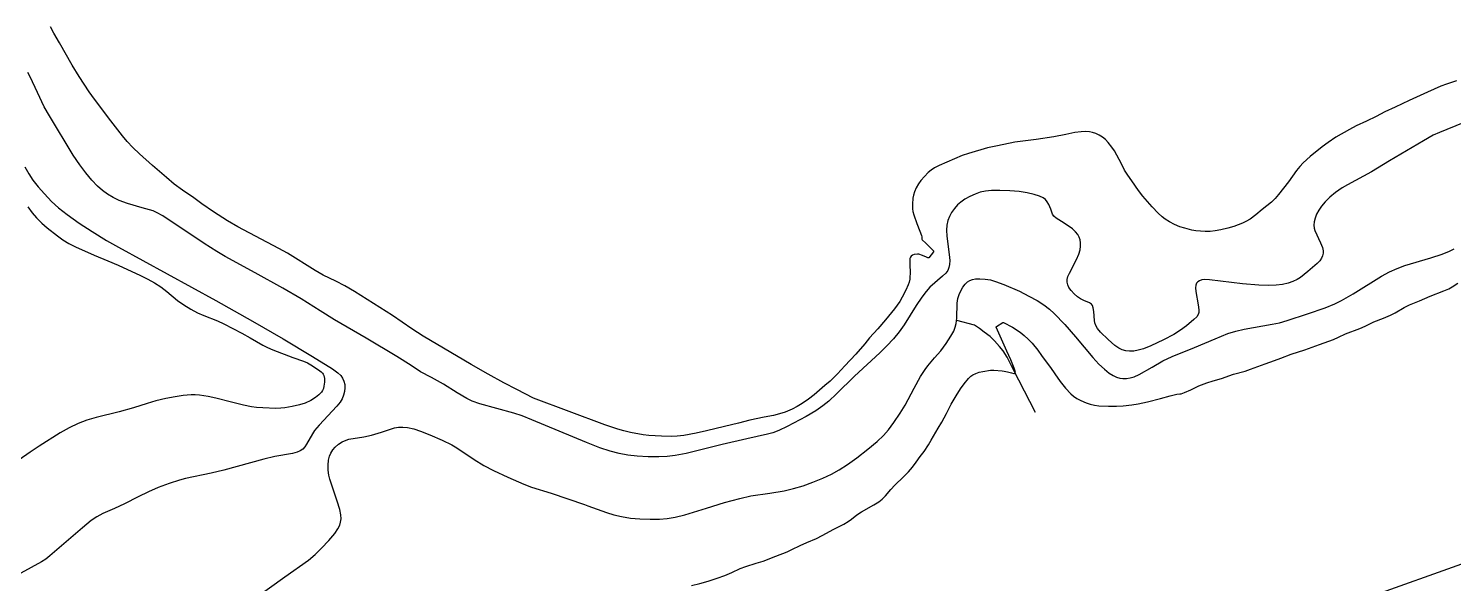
# Model space of a CAD drawing. Header units: metres. Extents: x 179542 to 181820, y 303170 to 305948.
# Drawn here: x 179913 to 180583, y 305102 to 305363 of the extents above; entities that cross this region are included whole.
import ezdxf

# ---------------------------------------------------------------- set-up
doc = ezdxf.new("R2010")
doc.units = ezdxf.units.M
doc.header["$MEASUREMENT"] = 0
for name, color, linetype in [('E0022112', 5, 'CONTINUOUS'), ('E0032111', 5, 'CONTINUOUS'), ('F0017111', 30, 'CONTINUOUS')]:
    doc.layers.add(name, color=color, linetype=linetype)

msp = doc.modelspace()

# ---------------------------------------------------------------- linework, layer by layer
at = {"layer": 'E0022112', "flags": 128}
msp.add_lwpolyline([(180386.175, 305182.469), (180378.375, 305197.547), (180374.959, 305204.363), (180372.846, 305208.468), (180371.045, 305211.382), (180369.329, 305213.472), (180366.988, 305216.145), (180364.962, 305218.076), (180362.185, 305220.218), (180359.876, 305221.891), (180357.576, 305223.384), (180349.341, 305225.705)], dxfattribs=at)
at = {"layer": 'E0032111', "flags": 128}
for points in [[(180587.164, 305318.499), (180576.06, 305313.952), (180573.037, 305312.593), (180568.499, 305310.039), (180552.481, 305300.534), (180544.114, 305295.494), (180532.873, 305289.383), (180530.313, 305287.842), (180527.233, 305285.688), (180524.515, 305283.469), (180522.289, 305281.339), (180520.611, 305279.383), (180519.295, 305277.449), (180518.267, 305275.541), (180517.539, 305273.702), (180517.114, 305271.969), (180516.995, 305270.459), (180517.167, 305268.998), (180517.515, 305267.835), (180520.106, 305262.172), (180521.007, 305259.921), (180521.37, 305258.384), (180521.376, 305257.175), (180521.118, 305256.017), (180520.616, 305254.852), (180519.838, 305253.692), (180518.499, 305252.382), (180514.136, 305248.654), (180510.683, 305245.876), (180509.172, 305244.862), (180507.163, 305243.872), (180504.9, 305243.114), (180502.25, 305242.533), (180499.264, 305242.162), (180495.802, 305242.034), (180491.166, 305242.217), (180483.486, 305242.919), (180467.964, 305244.746), (180465.779, 305244.832), (180464.354, 305244.648), (180463.231, 305244.291), (180462.424, 305243.791), (180461.908, 305243.137), (180461.584, 305242.243), (180461.429, 305241), (180461.516, 305239.251), (180462.695, 305233.009), (180462.999, 305230.649), (180462.91, 305229.375), (180462.581, 305228.377), (180461.948, 305227.395), (180460.623, 305226.032), (180457.217, 305223.182), (180454.287, 305221.032), (180451.214, 305219.118), (180446.32, 305216.573), (180440.425, 305213.78), (180436.897, 305212.362), (180434.414, 305211.639), (180432.367, 305211.307), (180430.434, 305211.253), (180428.607, 305211.452), (180426.94, 305211.902), (180425.343, 305212.652), (180423.485, 305213.95), (180420.333, 305216.759), (180416.838, 305220.16), (180415.354, 305221.905), (180414.569, 305223.212), (180414.08, 305224.466), (180413.888, 305225.572), (180413.643, 305229.816), (180413.397, 305231.535), (180413.002, 305232.597), (180412.463, 305233.329), (180411.622, 305233.942), (180408.95, 305235.036), (180407.406, 305235.745), (180406.011, 305236.724), (180404.438, 305238.145), (180402.967, 305239.748), (180401.938, 305241.2), (180401.359, 305242.447), (180401.099, 305243.622), (180401.104, 305244.819), (180401.448, 305246.225), (180402.155, 305247.827), (180405.45, 305254.279), (180406.56, 305256.828), (180407.142, 305258.788), (180407.415, 305260.542), (180407.442, 305262.077), (180407.234, 305263.446), (180406.786, 305264.715), (180406.084, 305265.929), (180405.034, 305267.223), (180403.589, 305268.621), (180401.652, 305270.075), (180398.374, 305272.08), (180395.923, 305273.641), (180394.883, 305274.573), (180394.222, 305275.583), (180393.365, 305277.893), (180392.507, 305280.102), (180391.748, 305281.42), (180390.903, 305282.377), (180389.788, 305283.175), (180388.124, 305283.943), (180385.599, 305284.745), (180382.269, 305285.534), (180378.627, 305286.144), (180374.242, 305286.535), (180369.49, 305286.728), (180365.62, 305286.678), (180362.716, 305286.376), (180360.233, 305285.832), (180357.84, 305285.019), (180355.342, 305283.877), (180352.966, 305282.551), (180351.083, 305281.259), (180349.59, 305279.913), (180348.169, 305278.243), (180346.83, 305276.31), (180345.784, 305274.393), (180345.085, 305272.511), (180344.654, 305270.429), (180344.449, 305268.062), (180344.534, 305265.22), (180345.671, 305256.541), (180345.916, 305253.76), (180345.867, 305251.889), (180345.566, 305250.439), (180345.014, 305249.177), (180344.058, 305247.907), (180342.579, 305246.495), (180336.633, 305241.256), (180334.802, 305239.312), (180332.79, 305236.608), (180330.156, 305232.621), (180324.6, 305223.601), (180322.222, 305220.287), (180319.555, 305217.018), (180316.459, 305213.658), (180313.157, 305210.485), (180301.146, 305199.49), (180292.774, 305191.151), (180289.152, 305187.723), (180286.361, 305185.509), (180283.084, 305183.284), (180278.437, 305180.563), (180269.559, 305175.855), (180265.72, 305174.004), (180262.824, 305172.908), (180260.364, 305172.242), (180250.616, 305170.112), (180239.017, 305167.433), (180222.046, 305163.257), (180217.001, 305162.247), (180213.231, 305161.769), (180209.334, 305161.575), (180204.246, 305161.627), (180199.06, 305161.893), (180194.737, 305162.376), (180190.717, 305163.153), (180186.365, 305164.301), (180181.59, 305165.869), (180175.229, 305168.297), (180149.642, 305179.048), (180145.046, 305180.793), (180141.102, 305182.057), (180125.16, 305186.57), (180121.598, 305187.759), (180119.026, 305188.957), (180114.554, 305191.694), (180108.136, 305195.698), (180102.503, 305198.833), (180097.365, 305201.596), (180092.917, 305204.439), (180086.182, 305208.801), (180071.794, 305217.298), (180056.848, 305225.983), (180050.113, 305230.167), (180041.182, 305235.831), (180032.642, 305240.807), (180019.632, 305248.001), (180005.574, 305255.691), (180001.654, 305258.021), (179995.741, 305261.82), (179976.238, 305274.725), (179973.335, 305276.381), (179971.742, 305277.047), (179966.633, 305278.58), (179959.594, 305280.619), (179955.809, 305281.997), (179952.898, 305283.367), (179950.349, 305284.872), (179947.967, 305286.606), (179945.601, 305288.727), (179942.964, 305291.529), (179940.07, 305294.97), (179937.268, 305298.684), (179934.219, 305303.296), (179922.95, 305321.675), (179920.527, 305326.014), (179917.358, 305332.629), (179913.918, 305339.98), (179912.783, 305342.116)], [(179911.455, 305297.707), (179913.267, 305294.533), (179915.261, 305291.549), (179917.682, 305288.423), (179920.664, 305285.032), (179924.04, 305281.561), (179927.304, 305278.576), (179931.312, 305275.437), (179937.035, 305271.353), (179943.097, 305267.34), (179949.874, 305263.168), (179955.394, 305260.038), (180001.236, 305235.042), (180018.467, 305225.375), (180032.758, 305217.031), (180046.592, 305208.664), (180055.902, 305202.865), (180058.548, 305201.006), (180059.893, 305199.742), (180060.743, 305198.516), (180061.347, 305197.098), (180061.72, 305195.562), (180061.806, 305194.02), (180061.601, 305192.357), (180061.146, 305190.585), (180060.469, 305188.921), (180059.523, 305187.362), (180058.009, 305185.465), (180049.697, 305176.43), (180047.559, 305173.966), (180046.508, 305172.453), (180043.799, 305167.507), (180043.012, 305166.26), (180042.018, 305165.215), (180040.862, 305164.435), (180039.428, 305163.814), (180037.199, 305163.255), (180028.82, 305161.739), (180023.717, 305160.452), (180004.983, 305155.413), (179999.016, 305154.018), (179986.991, 305151.496), (179984.052, 305150.725), (179979.214, 305149.116), (179974.15, 305147.196), (179969.555, 305145.198), (179964.658, 305142.771), (179958.303, 305139.51), (179953.49, 305137.331), (179948.136, 305134.989), (179945.336, 305133.474), (179942.625, 305131.653), (179938.465, 305128.305), (179923.156, 305115.113), (179921.261, 305113.641), (179919.272, 305112.374), (179909.523, 305106.97)], [(180012.027, 305089.769), (180033.624, 305105.213), (180044.69, 305113.166), (180047.767, 305115.744), (180050.852, 305118.743), (180054.232, 305122.406), (180056.995, 305125.683), (180058.555, 305127.894), (180059.368, 305129.524), (180059.81, 305130.983), (180059.972, 305132.506), (180059.858, 305134.346), (180059.357, 305136.854), (180058.18, 305140.86), (180054.728, 305151.191), (180054.238, 305153.088), (180053.95, 305155.307), (180053.924, 305157.762), (180054.11, 305160.101), (180054.507, 305161.857), (180055.159, 305163.399), (180056.06, 305164.84), (180057.252, 305166.199), (180058.81, 305167.522), (180060.571, 305168.677), (180062.325, 305169.5), (180063.698, 305169.902), (180070.771, 305171.053), (180074.304, 305171.794), (180078.938, 305173.228), (180085.03, 305175.2), (180087.024, 305175.563), (180088.95, 305175.594), (180091.277, 305175.329), (180094.121, 305174.721), (180097.378, 305173.724), (180101.727, 305172.017), (180107.417, 305169.507), (180112.058, 305167.242), (180114.349, 305165.914), (180122.586, 305160.366), (180127.016, 305157.6), (180131.538, 305155.213), (180138.378, 305152.052), (180145.933, 305148.78), (180149.394, 305147.441), (180158.761, 305144.523), (180174.363, 305139.29), (180175.907, 305138.687), (180184.64, 305135.415), (180188.065, 305134.345), (180191.733, 305133.554), (180195.962, 305132.878), (180200.321, 305132.455), (180205.154, 305132.283), (180209.627, 305132.331), (180213.255, 305132.633), (180216.916, 305133.276), (180221.486, 305134.445), (180231.638, 305137.589), (180240.158, 305140.128), (180247.368, 305142.051), (180252.557, 305143.266), (180261.383, 305144.609), (180268.118, 305145.692), (180272.586, 305146.733), (180277.016, 305148.054), (180281.643, 305149.702), (180286.297, 305151.597), (180290.422, 305153.506), (180294.028, 305155.474), (180297.956, 305157.98), (180302.347, 305161.118), (180307.51, 305165.16), (180311.89, 305168.836), (180314.846, 305171.662), (180317.22, 305174.354), (180319.696, 305177.667), (180322.645, 305182.072), (180325.009, 305185.928), (180329.202, 305193.806), (180332.28, 305199.388), (180334.326, 305202.687), (180335.639, 305204.415), (180338.85, 305208.039), (180341.783, 305211.463), (180344.209, 305214.811), (180346.425, 305218.202), (180347.804, 305220.652), (180348.537, 305222.448), (180348.991, 305224.276), (180349.262, 305226.71), (180349.481, 305233.775), (180349.79, 305235.959), (180350.318, 305237.805), (180351.094, 305239.571), (180352.114, 305241.298), (180353.21, 305242.735), (180354.27, 305243.746), (180355.364, 305244.445), (180356.571, 305244.921), (180358.035, 305245.189), (180360.035, 305245.253), (180362.518, 305245.098), (180365.034, 305244.701), (180367.486, 305244.012), (180371.364, 305242.496), (180378.683, 305239.324), (180383.166, 305237.123), (180386.979, 305234.989), (180390.16, 305232.96), (180392.753, 305231.02), (180395.048, 305228.935), (180399.996, 305223.676), (180405.092, 305217.989), (180413.149, 305208.206), (180416.035, 305205.093), (180418.58, 305202.735), (180420.832, 305200.969), (180422.736, 305199.759), (180424.309, 305199.025), (180425.783, 305198.602), (180427.309, 305198.409), (180428.94, 305198.427), (180430.682, 305198.68), (180432.596, 305199.224), (180434.87, 305200.217), (180441.022, 305203.773), (180446.105, 305206.624), (180450.501, 305208.728), (180460.883, 305212.935), (180470.605, 305217.038), (180476.555, 305219.458), (180480.281, 305220.654), (180484.331, 305221.607), (180497.477, 305223.86), (180500.907, 305224.611), (180504.509, 305225.626), (180513.983, 305228.704), (180522.24, 305231.581), (180526.793, 305233.411), (180529.965, 305234.954), (180535.444, 305238.207), (180548.817, 305246.487), (180552.523, 305248.482), (180556.144, 305250.104), (180559.795, 305251.48), (180571.926, 305255.118), (180577.256, 305256.847), (180580.731, 305258.232), (180582.907, 305259.297)]]:
    msp.add_lwpolyline(points, dxfattribs=at)
at = {"layer": 'F0017111', "flags": 128}
for points, elevation in [([(180583.997, 305338.177), (180579.322, 305336.629), (180576.66, 305335.637), (180570.364, 305332.869), (180565.221, 305330.501), (180561.702, 305328.909), (180555.203, 305325.831), (180550.278, 305323.557), (180546.264, 305321.413), (180541.745, 305319.24), (180536.826, 305317.061), (180533.696, 305315.345), (180527.342, 305311.659), (180523.739, 305309.219), (180520.936, 305307.133), (180515.247, 305302.621), (180511.988, 305299.666), (180510.344, 305297.993), (180508.81, 305296.067), (180505.018, 305290.729), (180500.396, 305284.751), (180498.811, 305282.903), (180497.071, 305281.252), (180492.785, 305277.752), (180489.688, 305275.18), (180487.02, 305273.246), (180485.079, 305272.06), (180483.504, 305271.305), (180479.441, 305269.803), (180476.604, 305268.916), (180473.309, 305268.123), (180470.589, 305267.66), (180468.299, 305267.462), (180465.989, 305267.486), (180461.559, 305267.732), (180459.621, 305268.063), (180456.328, 305268.902), (180454.094, 305269.652), (180451.599, 305270.729), (180449.211, 305271.943), (180447.179, 305273.189), (180445.674, 305274.349), (180443.82, 305276.083), (180441.01, 305279.069), (180436.666, 305283.964), (180434.672, 305286.613), (180431.411, 305291.246), (180429.56, 305293.89), (180428.119, 305296.231), (180427.109, 305298.205), (180425.602, 305301.288), (180423.381, 305305.227), (180422.151, 305307.044), (180420.397, 305309.212), (180419.068, 305310.545), (180417.696, 305311.64), (180416.064, 305312.688), (180414.65, 305313.392), (180413.084, 305313.935), (180411.56, 305314.263), (180409.875, 305314.363), (180407.759, 305314.256), (180404.637, 305313.845), (180400.474, 305313.012), (180394.877, 305311.909), (180386.6, 305310.667), (180376.574, 305309.299), (180368.347, 305307.707), (180363.725, 305306.663), (180354.796, 305304.109), (180351.707, 305303.028), (180348.144, 305301.586), (180340.927, 305298.385), (180338.829, 305297.284), (180337.158, 305296.198), (180335.882, 305295.164), (180334.019, 305293.27), (180332.438, 305291.426), (180331.277, 305289.752), (180330.213, 305287.898), (180329.348, 305285.994), (180328.866, 305284.475), (180328.621, 305283.051), (180328.49, 305280.171), (180328.481, 305278.102), (180328.665, 305276.865), (180329.132, 305275.178), (180330.484, 305271.184), (180331.85, 305267.624), (180332.712, 305265.573), (180332.781, 305264.964), (180332.811, 305263.877), (180332.984, 305263.517), (180334.79, 305261.869), (180338.261, 305258.332), (180338.324, 305258.143), (180338.32, 305257.997), (180338.289, 305257.894), (180336.112, 305255.057), (180335.996, 305254.999), (180335.915, 305254.987), (180335.612, 305255.068), (180335.077, 305255.301), (180333.145, 305256.196), (180331.428, 305256.752), (180330.811, 305256.848), (180329.202, 305256.61), (180328.49, 305256.326), (180327.825, 305255.867), (180327.481, 305255.393), (180327.265, 305254.763), (180327.181, 305253.163), (180327.22, 305251.194), (180327.332, 305248.854), (180327.174, 305244.968), (180326.939, 305243.67), (180326.483, 305242.303), (180325.312, 305239.834), (180323.656, 305236.533), (180322.466, 305234.596), (180319.952, 305231.153), (180315.822, 305226.012), (180312.087, 305221.789), (180308.273, 305217.454), (180305.984, 305214.752), (180301.812, 305209.819), (180296.703, 305204.375), (180293.176, 305200.565), (180289.796, 305197.182), (180287.296, 305195.045), (180282.225, 305190.762), (180279.545, 305188.715), (180276.567, 305186.611), (180274.286, 305185.262), (180271.88, 305184.058), (180268.557, 305182.64), (180266.02, 305181.807), (180263.147, 305181.074), (180258.81, 305180.207), (180252.059, 305178.836), (180246.646, 305177.423), (180240.063, 305175.846), (180231.597, 305173.868), (180226.872, 305172.773), (180221.098, 305171.652), (180217.944, 305171.28), (180215.365, 305171.149), (180210.529, 305171.298), (180204.594, 305171.56), (180201.952, 305171.895), (180195.911, 305173.057), (180192.805, 305173.776), (180190.002, 305174.59), (180183.849, 305176.714), (180167.174, 305182.901), (180150.352, 305189.243), (180142.604, 305193.171), (180136.484, 305196.369), (180129.142, 305200.367), (180121.158, 305204.921), (180098.552, 305218.294), (180093.32, 305221.649), (180084.13, 305227.922), (180075.172, 305233.595), (180066.342, 305239.281), (180061.728, 305241.96), (180057.491, 305244.069), (180051.587, 305246.925), (180047.765, 305249.061), (180044.041, 305251.407), (180038.621, 305254.966), (180034.82, 305257.259), (180030.822, 305259.457), (180011.468, 305269.662), (180006.698, 305272.425), (180000.124, 305276.582), (179994.557, 305280.416), (179990.886, 305283.146), (179985.495, 305286.825), (179981.644, 305289.689), (179977.993, 305292.718), (179971.427, 305298.477), (179965.291, 305303.817), (179962.195, 305306.793), (179959.537, 305309.601), (179957.281, 305312.288), (179951.814, 305319.405), (179944.14, 305329.586), (179941.737, 305332.967), (179937.038, 305340.169), (179933.704, 305345.528), (179927.706, 305356.01), (179925.09, 305360.515), (179923.537, 305363.542)], 5), ([(179912.791, 305279.005), (179914.867, 305276.174), (179916.88, 305273.879), (179919.45, 305271.383), (179921.984, 305269.165), (179926.72, 305265.388), (179929.336, 305263.49), (179932.14, 305261.785), (179935.239, 305260.262), (179944.021, 305256.357), (179950.508, 305253.714), (179955.322, 305251.663), (179965.761, 305246.781), (179969.232, 305245.025), (179972.308, 305243.277), (179975.3, 305241.359), (179978.103, 305239.264), (179983.17, 305235.025), (179986.127, 305232.919), (179989.446, 305230.914), (179992.553, 305229.307), (179995.603, 305227.966), (180001.905, 305225.403), (180004.952, 305224.001), (180013.368, 305219.628), (180017.371, 305217.527), (180023.201, 305214.126), (180025.453, 305212.94), (180027.931, 305211.849), (180037.271, 305208.269), (180042.278, 305206.57), (180044.275, 305205.727), (180045.858, 305204.847), (180049.367, 305202.545), (180050.699, 305201.507), (180051.238, 305200.957), (180051.646, 305200.389), (180051.933, 305199.788), (180052.214, 305198.415), (180052.207, 305196.725), (180051.956, 305194.733), (180051.686, 305193.746), (180051.29, 305192.841), (180050.791, 305192.03), (180049.606, 305190.687), (180048.022, 305189.478), (180045.755, 305188.093), (180043.211, 305186.883), (180040.398, 305185.987), (180036.98, 305185.221), (180033.527, 305184.629), (180031.664, 305184.443), (180029.358, 305184.366), (180023.285, 305184.57), (180020.321, 305184.802), (180017.906, 305185.087), (180014.123, 305185.809), (180008.588, 305187.239), (180001.181, 305189.207), (179997.573, 305189.973), (179993.484, 305190.544), (179991.439, 305190.679), (179989.515, 305190.673), (179985.857, 305190.364), (179982.034, 305189.846), (179977.677, 305189.016), (179973.053, 305187.892), (179968.833, 305186.661), (179962.505, 305184.599), (179955.747, 305182.8), (179944.942, 305180.16), (179940.63, 305178.835), (179936.49, 305177.204), (179932.199, 305175.164), (179928.089, 305172.884), (179918.151, 305166.578), (179913.99, 305163.807), (179901.997, 305155.503)], 5), ([(180224.623, 305101.139), (180228.512, 305102.178), (180232.477, 305103.293), (180236.668, 305104.63), (180240.352, 305105.983), (180243.588, 305107.367), (180247.554, 305109.249), (180250.137, 305110.175), (180254.972, 305111.67), (180258.322, 305112.695), (180264.238, 305114.954), (180269.548, 305116.989), (180271.83, 305118.04), (180275.682, 305120.032), (180278.783, 305121.371), (180283.4, 305123.287), (180285.958, 305124.617), (180291.548, 305127.653), (180296.258, 305130.011), (180298.263, 305131.208), (180299.856, 305132.422), (180302.302, 305134.313), (180304.541, 305135.744), (180310.346, 305139.026), (180312.595, 305140.557), (180314.139, 305141.797), (180315.694, 305143.359), (180318.284, 305146.314), (180320.121, 305148.38), (180324.277, 305152.261), (180326.604, 305154.608), (180328.401, 305156.757), (180330.121, 305159.057), (180332.024, 305161.762), (180333.918, 305164.086), (180335.903, 305167.204), (180337.236, 305169.496), (180340.448, 305175.127), (180342.25, 305177.931), (180344.462, 305181.89), (180346.625, 305186.274), (180348.916, 305190.326), (180350.924, 305193.548), (180352.671, 305195.933), (180354.74, 305198.384), (180355.832, 305199.438), (180356.811, 305200.134), (180358.146, 305200.791), (180359.801, 305201.38), (180361.472, 305201.758), (180365.128, 305202.253), (180366.609, 305202.279), (180370.546, 305202.069), (180371.551, 305201.835), (180373.002, 305201.451), (180375.012, 305200.993), (180376.086, 305200.796), (180376.263, 305200.784), (180376.44, 305200.788), (180376.587, 305200.84), (180376.694, 305200.901), (180376.757, 305201.072), (180376.795, 305201.299), (180376.757, 305201.557), (180376.714, 305201.819), (180376.141, 305203.326), (180374.677, 305207.177), (180372.815, 305211.175), (180367.83, 305222.488), (180367.804, 305222.627), (180367.804, 305222.732), (180367.832, 305222.794), (180370.863, 305224.709), (180370.981, 305224.722), (180371.151, 305224.709), (180375.427, 305222.513), (180378.963, 305220.137), (180380.928, 305218.581), (180382.849, 305216.799), (180384.603, 305214.912), (180387.26, 305211.756), (180389.048, 305209.243), (180390.794, 305206.799), (180393.245, 305203.584), (180395.329, 305200.546), (180397.781, 305197.006), (180400.329, 305193.818), (180402.796, 305191.178), (180404.048, 305190.14), (180405.717, 305189.033), (180407.576, 305188.025), (180409.965, 305186.973), (180411.969, 305186.304), (180413.892, 305185.858), (180415.923, 305185.575), (180420.599, 305185.386), (180424.264, 305185.341), (180427.444, 305185.533), (180431.558, 305185.985), (180434.485, 305186.494), (180438.918, 305187.505), (180444.926, 305188.995), (180449.538, 305190.304), (180452.669, 305190.995), (180454.105, 305191.2), (180454.659, 305191.252), (180456.176, 305191.801), (180459.245, 305193.154), (180462.967, 305194.932), (180466.739, 305196.37), (180469.686, 305197.284), (180473.61, 305198.47), (180479.271, 305200.365), (180484.651, 305201.904), (180487.263, 305202.767), (180494.06, 305205.348), (180498.438, 305206.862), (180501.519, 305207.989), (180506.286, 305209.766), (180512.711, 305211.862), (180519.571, 305214.427), (180526.254, 305216.776), (180528.5, 305217.757), (180531.926, 305219.328), (180538.566, 305221.872), (180541.108, 305222.995), (180545.245, 305224.934), (180549.736, 305226.79), (180553.059, 305228.172), (180555.216, 305229.298), (180559.352, 305231.692), (180561.91, 305232.953), (180566.577, 305234.906), (180571.643, 305237.115), (180578.046, 305239.559), (180580.383, 305240.574), (180581.924, 305241.459), (180584.703, 305243.211)], 5), ([(180626.274, 305125.429), (180504.244, 305081.947)], 10)]:
    msp.add_lwpolyline(points, dxfattribs=dict(at, elevation=elevation))

doc.saveas('drawing.dxf')
